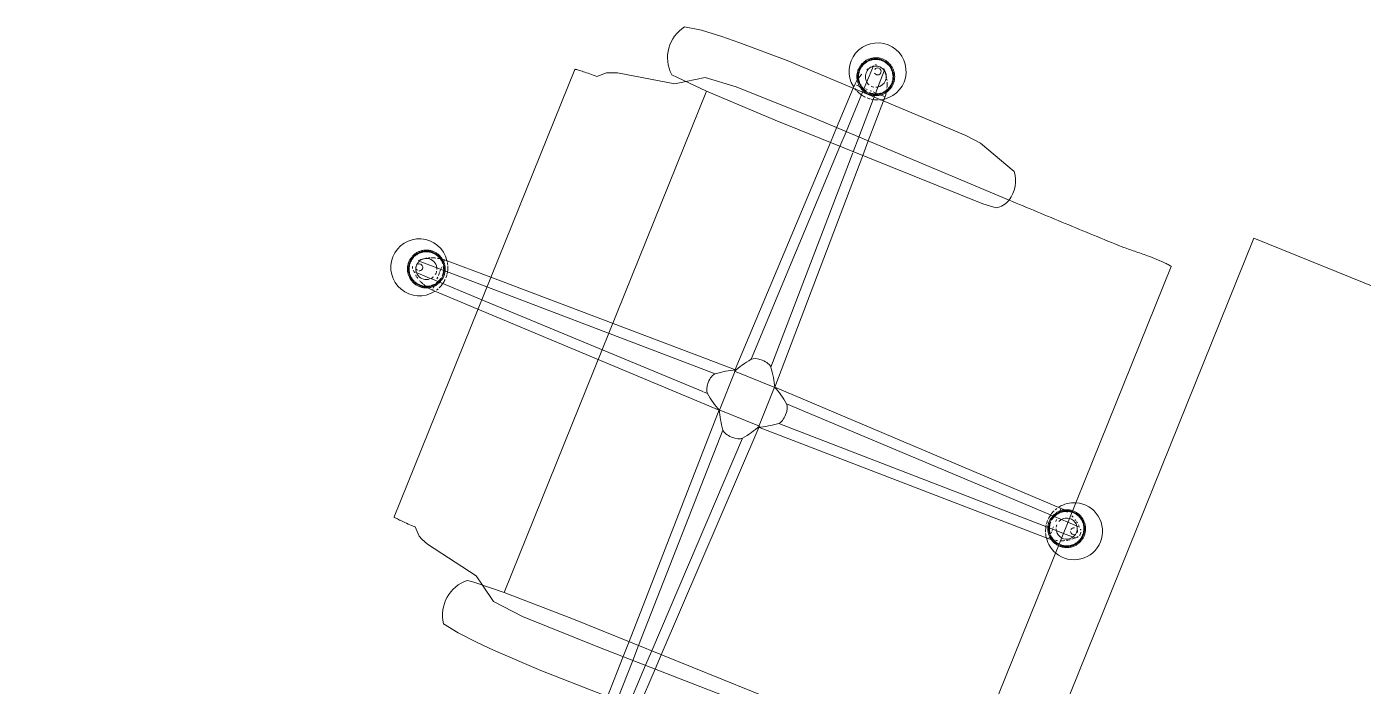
# Model space of a CAD drawing. Header units: inches. Extents: x -13 to 4331, y -638 to 2885.
# Drawn here: x 2822.31 to 2870.57, y 1589.2 to 1613.02 of the extents above; entities that cross this region are included whole.
import ezdxf

# ---------------------------------------------------------------- set-up
doc = ezdxf.new("R2010")
doc.units = ezdxf.units.IN
doc.header["$MEASUREMENT"] = 0
doc.layers.add('I-FURN', color=30, linetype='Continuous', lineweight=9)

# ---------------------------------------------------------------- blocks, each defined once
blk = doc.blocks.new('Furniture 71 - Furniture 50-5502877-FIRST FLOOR POWER _ SIGNAL')
at = {"layer": 'I-FURN'}
for p, q in [((2858.357, 1606.755), (2814.044, 1496.976)), ((2814.044, 1496.976), (2858.357, 1606.755)), ((2897.304, 1591.034), (2858.357, 1606.755)), ((2858.357, 1606.755), (2897.304, 1591.034))]:
    blk.add_line(p, q, dxfattribs=at)
blk = doc.blocks.new('HermanMiller_Collection_Eames_SoftPad_SideChair - Arms Swivel Base-V30-FIRST FLOOR POWER _ SIGNAL')
at = {"layer": 'I-FURN'}
for p, q in [((-0.206, 12.832), (-0.213, 12.188)), ((0.229, 12.147), (0.216, 12.814)), ((-0.213, 12.188), (-0.217, 11.808)), ((0.235, 11.801), (0.229, 12.147)), ((-7.059, 11.592), (-6.45, 11.699)), ((-6.45, 11.699), (-5.68, 11.767)), ((-5.68, 11.767), (-5.034, 11.801)), ((-5.034, 11.801), (-3.174, 11.848)), ((-3.174, 11.848), (3.825, 11.753)), ((-0.605, 10.265), (-0.584, 11.812)), ((-0.584, 11.812), (-0.582, 11.955)), ((-0.582, 11.955), (-0.567, 11.955)), ((-0.519, 11.956), (-0.429, 11.956)), ((-0.326, 11.956), (-0.24, 11.957)), ((-0.217, 11.808), (-0.234, 10.26)), ((-0.168, 11.957), (-0.094, 11.957)), ((-0.043, 11.859), (-0.017, 11.857)), ((0.016, 11.958), (0.068, 11.958)), ((0.112, 11.864), (0.137, 11.868)), ((0.117, 11.828), (0.144, 11.832)), ((0.135, 11.958), (0.203, 11.958)), ((0.264, 10.253), (0.235, 11.801)), ((0.262, 11.959), (0.347, 11.959)), ((0.347, 11.959), (0.413, 11.959)), ((0.445, 11.959), (0.536, 11.96)), ((0.547, 11.96), (0.599, 11.96)), ((0.599, 11.96), (0.602, 11.796)), ((0.602, 11.796), (0.634, 10.248)), ((3.825, 11.753), (4.418, 11.69)), ((4.418, 11.69), (5.925, 11.201)), ((-6.277, 9.773), (-5.685, 10.175)), ((-5.685, 10.175), (-4.516, 10.278)), ((-4.516, 10.278), (-1.516, 10.278)), ((-1.516, 10.278), (6.145, 10.171)), ((-0.612, 9.685), (-0.605, 10.265)), ((-0.234, 10.26), (-0.241, 9.685)), ((0.275, 9.685), (0.264, 10.253)), ((0.634, 10.248), (0.646, 9.685)), ((12.475, 10.136), (12.475, -10.205)), ((-6.614, 9.794), (-6.841, 9.812)), ((-5.45, 9.726), (-6.614, 9.794)), ((-6.614, 9.544), (-6.277, 9.773)), ((-2.766, 9.685), (-5.45, 9.726)), ((-5.45, 9.726), (-5.45, -9.795)), ((5.318, 9.685), (-2.766, 9.685)), ((-0.732, 0.791), (-0.612, 9.685)), ((-0.241, 9.685), (-0.333, 1.355)), ((0.646, 9.685), (0.834, 0.737)), ((5.815, 9.737), (5.318, 9.685)), ((-8.681, 9.143), (-6.614, 9.544)), ((0.43, 1.358), (0.275, 9.644)), ((-9.321, 8.736), (-9.058, 8.991)), ((-9.058, 8.991), (-8.681, 9.143)), ((-10.163, -8.749), (-10.163, 8.68)), ((-11.946, 0.54), (-10.163, 0.58)), ((-11.945, 0.489), (-11.946, 0.54)), ((-10.163, 0.58), (-0.717, 0.787)), ((-0.733, 0.725), (-0.732, 0.778)), ((-0.733, 0.725), (0.834, 0.731)), ((-0.71, -0.78), (-0.717, 0.753)), ((0.824, 0.743), (0.824, -0.815)), ((0.827, 0.743), (12.054, 0.55)), ((12.054, 0.55), (12.054, 0.499)), ((12.054, 0.487), (12.054, 0.397)), ((-12.747, 0.158), (-12.819, 0.157)), ((-12.159, 0.17), (-12.715, 0.159)), ((-10.163, 0.209), (-12.159, 0.17)), ((-11.945, 0.387), (-11.945, 0.478)), ((-11.944, 0.2), (-11.944, 0.259)), ((-11.944, 0.088), (-11.944, 0.174)), ((-11.943, -0.068), (-11.943, 0.046)), ((-1.344, 0.382), (-10.163, 0.209)), ((12.225, 0.181), (1.453, 0.341)), ((11.879, 0.038), (11.875, 0.012)), ((11.919, 0.187), (11.909, 0.163)), ((12.015, 0.408), (11.997, 0.387)), ((12.054, 0.118), (12.054, 0.044)), ((12.475, 0.177), (12.225, 0.181)), ((12.928, 0.17), (12.475, 0.177)), ((-12.817, -0.265), (-12.689, -0.266)), ((-12.668, -0.266), (-12.203, -0.271)), ((-12.147, -0.272), (-10.163, -0.292)), ((-11.942, -0.202), (-11.943, -0.133)), ((-11.941, -0.455), (-11.941, -0.389)), ((-11.798, -0.13), (-11.794, -0.104)), ((-10.163, -0.292), (-1.516, -0.38)), ((-1.486, -0.38), (-1.34, -0.381)), ((1.453, -0.422), (12.258, -0.261)), ((11.838, -0.108), (11.84, -0.135)), ((11.88, -0.156), (11.885, -0.182)), ((12.054, -0.167), (12.054, -0.225)), ((12.054, -0.284), (12.054, -0.336)), ((12.054, -0.38), (12.054, -0.433)), ((12.258, -0.261), (12.475, -0.258)), ((12.475, -0.258), (12.928, -0.251)), ((-11.941, -0.553), (-11.941, -0.487)), ((-11.94, -0.64), (-11.94, -0.589)), ((-10.163, -0.662), (-11.94, -0.64)), ((-0.715, -0.78), (-10.163, -0.662)), ((0.846, -0.776), (-0.721, -0.769)), ((-0.609, -9.753), (-0.721, -0.774)), ((0.845, -0.826), (0.649, -9.753)), ((12.054, -0.631), (0.824, -0.824)), ((12.054, -0.58), (12.054, -0.631)), ((-0.322, -1.399), (-0.237, -9.753)), ((0.277, -9.753), (0.441, -1.403)), ((-9.058, -9.06), (-9.321, -8.804)), ((-8.918, -9.134), (-9.058, -9.06)), ((-8.681, -9.211), (-8.918, -9.134)), ((-6.614, -9.612), (-8.681, -9.211)), ((-6.278, -9.841), (-6.614, -9.612)), ((-6.841, -9.881), (-6.614, -9.862)), ((-6.614, -9.862), (-5.45, -9.795)), ((-5.685, -10.244), (-6.278, -9.841)), ((-5.45, -9.795), (-2.766, -9.753)), ((-2.766, -9.753), (5.318, -9.753)), ((-0.602, -10.333), (-0.609, -9.753)), ((-0.237, -9.753), (-0.231, -10.328)), ((0.266, -10.321), (0.277, -9.753)), ((0.649, -9.753), (0.637, -10.316)), ((-4.516, -10.346), (-5.685, -10.244)), ((-1.516, -10.346), (-4.516, -10.346)), ((6.145, -10.239), (-1.516, -10.346)), ((-0.582, -11.881), (-0.602, -10.333)), ((-0.231, -10.328), (-0.216, -11.876)), ((0.236, -11.87), (0.266, -10.321)), ((0.637, -10.316), (0.603, -11.865)), ((-6.45, -11.768), (-7.059, -11.661)), ((-5.68, -11.835), (-6.45, -11.768)), ((-5.034, -11.869), (-5.68, -11.835)), ((-3.174, -11.916), (-5.034, -11.869)), ((3.825, -11.821), (-3.174, -11.916))]:
    blk.add_line(p, q, dxfattribs=at)
at = {"layer": 'I-FURN', "flags": 128}
for points in [[(0.698, 12.503), (0.698, 12.53), (0.696, 12.557), (0.694, 12.584), (0.69, 12.612), (0.685, 12.638), (0.679, 12.665), (0.672, 12.691), (0.664, 12.718), (0.655, 12.743), (0.645, 12.769), (0.633, 12.794), (0.621, 12.818), (0.608, 12.842), (0.594, 12.865), (0.579, 12.888), (0.563, 12.911), (0.547, 12.932), (0.529, 12.953), (0.511, 12.973), (0.491, 12.993), (0.471, 13.011), (0.451, 13.029), (0.429, 13.046), (0.407, 13.062), (0.385, 13.077), (0.361, 13.092), (0.337, 13.105), (0.313, 13.117), (0.288, 13.129), (0.263, 13.139), (0.237, 13.149), (0.211, 13.157), (0.185, 13.164), (0.158, 13.17), (0.132, 13.176), (0.105, 13.18), (0.078, 13.183), (0.05, 13.185), (0.023, 13.186), (-0.004, 13.185), (-0.032, 13.184), (-0.059, 13.181), (-0.086, 13.178), (-0.113, 13.173), (-0.14, 13.168), (-0.166, 13.161), (-0.192, 13.153), (-0.218, 13.144), (-0.243, 13.134), (-0.269, 13.124), (-0.293, 13.112), (-0.317, 13.099), (-0.341, 13.085), (-0.364, 13.07), (-0.386, 13.055), (-0.408, 13.038), (-0.429, 13.021), (-0.449, 13.003), (-0.469, 12.984), (-0.488, 12.964), (-0.506, 12.943), (-0.523, 12.922), (-0.539, 12.9), (-0.555, 12.878), (-0.569, 12.855), (-0.583, 12.831), (-0.596, 12.807), (-0.607, 12.782), (-0.618, 12.757), (-0.628, 12.731), (-0.636, 12.706), (-0.644, 12.679), (-0.65, 12.653), (-0.656, 12.626), (-0.66, 12.599), (-0.664, 12.572), (-0.666, 12.545), (-0.667, 12.517), (-0.667, 12.503)], [(0.662, 12.503), (0.661, 12.529), (0.66, 12.554), (0.657, 12.58), (0.653, 12.606), (0.649, 12.631), (0.643, 12.656), (0.637, 12.681), (0.629, 12.706), (0.62, 12.73), (0.611, 12.754), (0.6, 12.778), (0.589, 12.801), (0.576, 12.824), (0.563, 12.846), (0.549, 12.868), (0.534, 12.889), (0.518, 12.909), (0.501, 12.929), (0.484, 12.948), (0.466, 12.966), (0.447, 12.984), (0.427, 13.001), (0.407, 13.017), (0.386, 13.032), (0.365, 13.046), (0.343, 13.06), (0.32, 13.073), (0.297, 13.084), (0.274, 13.095), (0.25, 13.105), (0.225, 13.114), (0.201, 13.122), (0.176, 13.129), (0.151, 13.135), (0.125, 13.139), (0.1, 13.143), (0.074, 13.146), (0.048, 13.148), (0.023, 13.149), (-0.003, 13.149), (-0.029, 13.147), (-0.055, 13.145), (-0.08, 13.142), (-0.106, 13.137), (-0.131, 13.132), (-0.156, 13.126), (-0.181, 13.118), (-0.205, 13.11), (-0.23, 13.1), (-0.253, 13.09), (-0.277, 13.079), (-0.299, 13.067), (-0.322, 13.054), (-0.343, 13.04), (-0.365, 13.025), (-0.385, 13.009), (-0.405, 12.993), (-0.424, 12.976), (-0.443, 12.958), (-0.461, 12.939), (-0.478, 12.92), (-0.494, 12.9), (-0.51, 12.879), (-0.524, 12.858), (-0.538, 12.836), (-0.551, 12.813), (-0.563, 12.79), (-0.574, 12.767), (-0.584, 12.743), (-0.593, 12.719), (-0.601, 12.695), (-0.608, 12.67), (-0.615, 12.645), (-0.62, 12.619), (-0.624, 12.594), (-0.627, 12.568), (-0.629, 12.542), (-0.63, 12.517), (-0.63, 12.503)], [(-0.667, 12.503), (-0.667, 12.475), (-0.665, 12.448), (-0.662, 12.421), (-0.658, 12.394), (-0.654, 12.367), (-0.648, 12.34), (-0.641, 12.314), (-0.633, 12.288), (-0.623, 12.262), (-0.613, 12.237), (-0.602, 12.212), (-0.59, 12.187), (-0.577, 12.163), (-0.563, 12.14), (-0.548, 12.117), (-0.532, 12.095)], [(-0.63, 12.503), (-0.63, 12.477), (-0.628, 12.451), (-0.626, 12.425), (-0.622, 12.4), (-0.618, 12.374), (-0.612, 12.349), (-0.605, 12.324), (-0.598, 12.299), (-0.589, 12.275), (-0.579, 12.251), (-0.569, 12.228), (-0.557, 12.204), (-0.545, 12.182), (-0.532, 12.16), (-0.518, 12.138), (-0.503, 12.117), (-0.487, 12.096), (-0.47, 12.077), (-0.453, 12.058), (-0.435, 12.039), (-0.416, 12.022), (-0.396, 12.005)], [(-0.532, 12.095), (-0.515, 12.073), (-0.498, 12.052), (-0.479, 12.032), (-0.46, 12.013), (-0.44, 11.994), (-0.419, 11.976), (-0.398, 11.959), (-0.376, 11.943), (-0.353, 11.928), (-0.33, 11.914), (-0.306, 11.901), (-0.282, 11.888), (-0.257, 11.877), (-0.232, 11.866), (-0.206, 11.857), (-0.18, 11.849), (-0.154, 11.841), (-0.127, 11.835), (-0.1, 11.83), (-0.073, 11.826), (-0.046, 11.823), (-0.019, 11.821), (0.008, 11.82), (0.036, 11.82), (0.063, 11.822), (0.09, 11.824), (0.117, 11.828)], [(0.416, 11.996), (0.436, 12.012), (0.456, 12.03), (0.474, 12.048), (0.492, 12.066), (0.509, 12.086), (0.525, 12.106), (0.541, 12.126), (0.555, 12.148), (0.569, 12.17), (0.582, 12.192), (0.594, 12.215), (0.605, 12.238), (0.615, 12.262), (0.624, 12.286), (0.633, 12.311), (0.64, 12.336), (0.646, 12.361), (0.651, 12.386), (0.655, 12.412), (0.658, 12.437), (0.66, 12.463), (0.662, 12.489), (0.662, 12.503)], [(0.537, 12.062), (0.554, 12.083), (0.571, 12.105), (0.586, 12.128), (0.601, 12.151), (0.614, 12.174), (0.627, 12.199), (0.639, 12.223), (0.649, 12.248), (0.659, 12.274), (0.668, 12.3), (0.675, 12.326), (0.682, 12.353), (0.687, 12.379), (0.692, 12.406), (0.695, 12.433), (0.697, 12.461), (0.698, 12.488), (0.698, 12.503)], [(-0.396, 12.005), (-0.376, 11.989), (-0.355, 11.973), (-0.333, 11.959), (-0.311, 11.946), (-0.289, 11.933), (-0.266, 11.921), (-0.242, 11.91), (-0.218, 11.901), (-0.194, 11.892), (-0.17, 11.884), (-0.145, 11.877), (-0.12, 11.871), (-0.094, 11.866), (-0.069, 11.862), (-0.043, 11.859)], [(-0.017, 11.857), (0.009, 11.857), (0.034, 11.857), (0.06, 11.858), (0.086, 11.86), (0.112, 11.864)], [(0.137, 11.868), (0.162, 11.874), (0.187, 11.88), (0.212, 11.887), (0.237, 11.896), (0.261, 11.905), (0.284, 11.915), (0.308, 11.926), (0.331, 11.939), (0.353, 11.952), (0.375, 11.966), (0.396, 11.98), (0.416, 11.996)], [(0.144, 11.832), (0.171, 11.838), (0.197, 11.845), (0.223, 11.852), (0.249, 11.861), (0.275, 11.871), (0.3, 11.882), (0.324, 11.894), (0.348, 11.907), (0.372, 11.92), (0.395, 11.935), (0.417, 11.951), (0.439, 11.967), (0.46, 11.985), (0.481, 12.003), (0.5, 12.022), (0.519, 12.042), (0.537, 12.062)], [(-11.978, 0.496), (-11.999, 0.513), (-12.02, 0.53), (-12.042, 0.546), (-12.065, 0.562), (-12.088, 0.576), (-12.112, 0.589), (-12.136, 0.602), (-12.161, 0.613), (-12.186, 0.624), (-12.212, 0.633), (-12.238, 0.641), (-12.264, 0.649), (-12.291, 0.655), (-12.318, 0.66), (-12.345, 0.664), (-12.372, 0.667), (-12.399, 0.669), (-12.426, 0.67), (-12.454, 0.67), (-12.481, 0.668), (-12.508, 0.666), (-12.535, 0.662), (-12.562, 0.658), (-12.589, 0.652), (-12.615, 0.645), (-12.642, 0.638), (-12.667, 0.629), (-12.693, 0.619), (-12.718, 0.608), (-12.743, 0.596), (-12.767, 0.583), (-12.79, 0.57), (-12.813, 0.555), (-12.836, 0.539), (-12.857, 0.523), (-12.878, 0.505), (-12.899, 0.487), (-12.918, 0.468), (-12.937, 0.448), (-12.955, 0.428), (-12.973, 0.407), (-12.989, 0.385), (-13.004, 0.362), (-13.019, 0.339), (-13.033, 0.315), (-13.045, 0.291), (-13.057, 0.267), (-13.068, 0.241), (-13.077, 0.216), (-13.086, 0.19), (-13.093, 0.164), (-13.1, 0.137), (-13.105, 0.11), (-13.11, 0.083), (-13.113, 0.056), (-13.115, 0.029), (-13.116, 0.002), (-13.117, -0.013)], [(-11.916, 0.373), (-11.931, 0.393), (-11.948, 0.413), (-11.966, 0.432), (-11.984, 0.451), (-12.003, 0.468), (-12.022, 0.485), (-12.042, 0.501), (-12.063, 0.516), (-12.085, 0.531), (-12.107, 0.544), (-12.129, 0.557), (-12.152, 0.569), (-12.176, 0.579), (-12.2, 0.589), (-12.224, 0.598), (-12.249, 0.606), (-12.273, 0.613), (-12.299, 0.619), (-12.324, 0.624), (-12.35, 0.628), (-12.375, 0.631), (-12.401, 0.632), (-12.427, 0.633), (-12.453, 0.633), (-12.478, 0.632), (-12.504, 0.629), (-12.53, 0.626), (-12.555, 0.622), (-12.581, 0.616), (-12.606, 0.61), (-12.63, 0.603), (-12.655, 0.594), (-12.679, 0.585), (-12.703, 0.575), (-12.726, 0.563), (-12.749, 0.551), (-12.771, 0.538), (-12.793, 0.524), (-12.814, 0.509), (-12.835, 0.494), (-12.855, 0.477), (-12.874, 0.46), (-12.892, 0.442), (-12.91, 0.424), (-12.927, 0.404), (-12.944, 0.384), (-12.959, 0.363), (-12.974, 0.342), (-12.987, 0.32), (-13, 0.298), (-13.012, 0.275), (-13.023, 0.251), (-13.033, 0.228), (-13.043, 0.204), (-13.051, 0.179), (-13.058, 0.154), (-13.064, 0.129), (-13.069, 0.104), (-13.073, 0.078), (-13.077, 0.053), (-13.079, 0.027), (-13.08, 0.001), (-13.08, -0.013)], [(-11.751, -0.013), (-11.752, 0.014), (-11.753, 0.042), (-11.756, 0.069), (-11.76, 0.096), (-11.765, 0.123), (-11.771, 0.149), (-11.778, 0.176), (-11.786, 0.202), (-11.795, 0.228), (-11.805, 0.253), (-11.816, 0.278), (-11.828, 0.302), (-11.841, 0.326), (-11.855, 0.35), (-11.87, 0.373), (-11.886, 0.395), (-11.903, 0.416), (-11.92, 0.437), (-11.939, 0.458), (-11.958, 0.477), (-11.978, 0.496)], [(12.116, 0.499), (12.095, 0.482), (12.074, 0.465), (12.053, 0.447), (12.034, 0.428), (12.015, 0.408)], [(12.474, 0.591), (12.448, 0.589), (12.422, 0.585), (12.397, 0.581), (12.371, 0.576), (12.346, 0.569), (12.322, 0.562), (12.297, 0.554), (12.273, 0.544), (12.249, 0.534), (12.226, 0.523), (12.203, 0.511), (12.181, 0.498), (12.159, 0.484), (12.138, 0.469), (12.117, 0.453), (12.097, 0.437), (12.078, 0.42), (12.06, 0.402), (12.042, 0.383), (12.025, 0.364)], [(12.471, 0.628), (12.444, 0.625), (12.417, 0.622), (12.39, 0.617), (12.363, 0.611), (12.337, 0.605), (12.31, 0.597), (12.285, 0.588), (12.259, 0.578), (12.234, 0.567), (12.209, 0.556), (12.185, 0.543), (12.162, 0.529), (12.139, 0.514), (12.116, 0.499)], [(13.201, -0.053), (13.2, -0.026), (13.199, 0.001), (13.196, 0.028), (13.192, 0.055), (13.187, 0.082), (13.181, 0.109), (13.174, 0.135), (13.166, 0.161), (13.157, 0.187), (13.147, 0.212), (13.136, 0.237), (13.124, 0.262), (13.111, 0.286), (13.097, 0.309), (13.082, 0.332), (13.066, 0.354), (13.049, 0.376), (13.032, 0.397), (13.013, 0.417), (12.994, 0.436), (12.974, 0.455), (12.953, 0.473), (12.932, 0.49), (12.91, 0.506), (12.887, 0.521), (12.864, 0.535), (12.84, 0.549), (12.816, 0.561), (12.791, 0.573), (12.766, 0.583), (12.74, 0.592), (12.714, 0.601), (12.688, 0.608), (12.661, 0.614), (12.634, 0.619), (12.607, 0.624), (12.58, 0.627), (12.553, 0.628), (12.526, 0.629), (12.498, 0.629), (12.471, 0.628)], [(13.164, -0.053), (13.164, -0.028), (13.162, -0.002), (13.16, 0.024), (13.156, 0.049), (13.151, 0.075), (13.146, 0.1), (13.139, 0.125), (13.132, 0.15), (13.123, 0.174), (13.113, 0.198), (13.103, 0.222), (13.091, 0.245), (13.079, 0.268), (13.066, 0.29), (13.051, 0.311), (13.036, 0.332), (13.021, 0.353), (13.004, 0.373), (12.987, 0.392), (12.968, 0.41), (12.949, 0.428), (12.93, 0.445), (12.91, 0.461), (12.889, 0.476), (12.867, 0.49), (12.845, 0.504), (12.823, 0.516), (12.8, 0.528), (12.776, 0.539), (12.752, 0.549), (12.728, 0.558), (12.703, 0.565), (12.679, 0.572), (12.653, 0.578), (12.628, 0.583), (12.602, 0.587), (12.577, 0.59), (12.551, 0.592), (12.525, 0.593), (12.499, 0.592), (12.474, 0.591)], [(-11.796, 0.09), (-11.801, 0.115), (-11.806, 0.141), (-11.813, 0.166), (-11.821, 0.19), (-11.829, 0.215), (-11.839, 0.239), (-11.849, 0.262), (-11.861, 0.285), (-11.873, 0.308), (-11.886, 0.33), (-11.901, 0.352), (-11.916, 0.373)], [(-11.79, 0.039), (-11.792, 0.064), (-11.796, 0.09)], [(-11.788, -0.013), (-11.788, 0.013), (-11.79, 0.039)], [(11.963, 0.344), (11.948, 0.322), (11.933, 0.299), (11.92, 0.275), (11.907, 0.251), (11.895, 0.226), (11.885, 0.201), (11.875, 0.175), (11.866, 0.149), (11.859, 0.123), (11.852, 0.097), (11.847, 0.07), (11.842, 0.043), (11.839, 0.016), (11.837, -0.011), (11.836, -0.039), (11.835, -0.053)], [(11.875, 0.012), (11.873, -0.014), (11.872, -0.04), (11.872, -0.053)], [(11.909, 0.163), (11.901, 0.138), (11.894, 0.114), (11.888, 0.089), (11.883, 0.063), (11.879, 0.038)], [(11.965, 0.28), (11.952, 0.257), (11.94, 0.234), (11.929, 0.211), (11.919, 0.187)], [(11.997, 0.387), (11.979, 0.366), (11.963, 0.344)], [(12.025, 0.364), (12.008, 0.343), (11.993, 0.323), (11.978, 0.301), (11.965, 0.28)], [(-13.117, -0.013), (-13.116, -0.04), (-13.114, -0.067), (-13.112, -0.095), (-13.108, -0.122), (-13.103, -0.149), (-13.097, -0.175), (-13.09, -0.202), (-13.082, -0.228), (-13.073, -0.253), (-13.063, -0.279), (-13.052, -0.304), (-13.039, -0.328), (-13.026, -0.352), (-13.012, -0.376), (-12.997, -0.398), (-12.982, -0.421), (-12.965, -0.442), (-12.947, -0.463), (-12.929, -0.483), (-12.91, -0.503), (-12.89, -0.521), (-12.869, -0.539), (-12.847, -0.556), (-12.825, -0.572), (-12.803, -0.587), (-12.779, -0.602), (-12.756, -0.615), (-12.731, -0.627), (-12.706, -0.639), (-12.681, -0.649), (-12.656, -0.659), (-12.63, -0.667), (-12.603, -0.674), (-12.577, -0.681), (-12.55, -0.686), (-12.523, -0.69), (-12.496, -0.693), (-12.468, -0.695), (-12.441, -0.696), (-12.414, -0.695), (-12.387, -0.694), (-12.359, -0.692), (-12.332, -0.688), (-12.305, -0.684), (-12.279, -0.678), (-12.252, -0.671), (-12.226, -0.663), (-12.2, -0.654), (-12.175, -0.645), (-12.15, -0.634), (-12.125, -0.622), (-12.101, -0.609), (-12.077, -0.595), (-12.054, -0.581)], [(-13.08, -0.013), (-13.079, -0.039), (-13.078, -0.065), (-13.075, -0.09), (-13.072, -0.116), (-13.067, -0.141), (-13.061, -0.166), (-13.055, -0.191), (-13.047, -0.216), (-13.038, -0.24), (-13.029, -0.264), (-13.018, -0.288), (-13.007, -0.311), (-12.995, -0.334), (-12.981, -0.356), (-12.967, -0.378), (-12.952, -0.399), (-12.936, -0.419), (-12.92, -0.439), (-12.902, -0.458), (-12.884, -0.476), (-12.865, -0.494), (-12.845, -0.511), (-12.825, -0.527), (-12.804, -0.542), (-12.783, -0.557), (-12.761, -0.57), (-12.738, -0.583), (-12.715, -0.594), (-12.692, -0.605), (-12.668, -0.615), (-12.644, -0.624), (-12.619, -0.632), (-12.594, -0.639), (-12.569, -0.645), (-12.544, -0.65), (-12.518, -0.653), (-12.492, -0.656), (-12.467, -0.658), (-12.441, -0.659), (-12.415, -0.659), (-12.389, -0.657), (-12.363, -0.655), (-12.338, -0.652), (-12.312, -0.647), (-12.287, -0.642), (-12.262, -0.636), (-12.237, -0.628), (-12.213, -0.62), (-12.189, -0.611), (-12.165, -0.6), (-12.142, -0.589), (-12.119, -0.577), (-12.097, -0.564), (-12.075, -0.55), (-12.054, -0.535), (-12.033, -0.52), (-12.013, -0.503), (-11.994, -0.486), (-11.975, -0.468), (-11.957, -0.449)], [(-12.054, -0.581), (-12.032, -0.565), (-12.01, -0.548), (-11.989, -0.531), (-11.969, -0.513), (-11.949, -0.494), (-11.93, -0.474), (-11.912, -0.454), (-11.895, -0.432), (-11.879, -0.411), (-11.863, -0.388), (-11.849, -0.365), (-11.835, -0.341), (-11.822, -0.317), (-11.811, -0.292), (-11.8, -0.267), (-11.79, -0.242), (-11.782, -0.216), (-11.774, -0.189), (-11.768, -0.163), (-11.762, -0.136), (-11.758, -0.109), (-11.755, -0.082), (-11.752, -0.055), (-11.751, -0.028), (-11.751, -0.013)], [(-11.957, -0.449), (-11.94, -0.43), (-11.924, -0.41), (-11.909, -0.389), (-11.894, -0.368), (-11.88, -0.346), (-11.867, -0.324), (-11.855, -0.301), (-11.844, -0.277), (-11.834, -0.253), (-11.825, -0.229), (-11.817, -0.205), (-11.81, -0.18), (-11.804, -0.155), (-11.798, -0.13)], [(-11.794, -0.104), (-11.791, -0.078), (-11.789, -0.053), (-11.788, -0.027), (-11.788, -0.013)], [(11.835, -0.053), (11.836, -0.081), (11.838, -0.108)], [(11.84, -0.135), (11.844, -0.162), (11.849, -0.189), (11.855, -0.216), (11.862, -0.242), (11.87, -0.268), (11.879, -0.294), (11.889, -0.319), (11.9, -0.344), (11.913, -0.369), (11.926, -0.393), (11.94, -0.416), (11.955, -0.439), (11.971, -0.461), (11.987, -0.483), (12.005, -0.504), (12.023, -0.524), (12.043, -0.543), (12.062, -0.562), (12.083, -0.58)], [(11.872, -0.053), (11.873, -0.079), (11.874, -0.105), (11.877, -0.131), (11.88, -0.156)], [(11.885, -0.182), (11.891, -0.207), (11.897, -0.232), (11.905, -0.257), (11.914, -0.281), (11.923, -0.305), (11.934, -0.329), (11.945, -0.352)], [(11.945, -0.352), (11.958, -0.374), (11.971, -0.397), (11.985, -0.418), (12, -0.439), (12.016, -0.46)], [(12.016, -0.46), (12.032, -0.479), (12.05, -0.499), (12.068, -0.517), (12.087, -0.535), (12.107, -0.551), (12.127, -0.567), (12.148, -0.583), (12.169, -0.597), (12.191, -0.611), (12.214, -0.623), (12.237, -0.635), (12.26, -0.646), (12.284, -0.656), (12.308, -0.665), (12.333, -0.672), (12.358, -0.679), (12.383, -0.685), (12.408, -0.69), (12.434, -0.694), (12.46, -0.697), (12.485, -0.699)], [(12.484, -0.735), (12.511, -0.736), (12.538, -0.736), (12.565, -0.735), (12.593, -0.732), (12.62, -0.729), (12.647, -0.724), (12.673, -0.718), (12.7, -0.712), (12.726, -0.704), (12.752, -0.695), (12.777, -0.685), (12.802, -0.674), (12.827, -0.662), (12.851, -0.65), (12.875, -0.636), (12.898, -0.621), (12.92, -0.606), (12.942, -0.589), (12.963, -0.572), (12.983, -0.553), (13.003, -0.534), (13.022, -0.515), (13.04, -0.494), (13.057, -0.473), (13.073, -0.451), (13.089, -0.429), (13.103, -0.405), (13.117, -0.382), (13.13, -0.358), (13.141, -0.333), (13.152, -0.308), (13.162, -0.282), (13.17, -0.256), (13.178, -0.23), (13.184, -0.204), (13.19, -0.177), (13.194, -0.15), (13.198, -0.123), (13.2, -0.095), (13.201, -0.068), (13.201, -0.053)], [(12.485, -0.699), (12.511, -0.699), (12.537, -0.699), (12.563, -0.698), (12.589, -0.696), (12.614, -0.692), (12.64, -0.688), (12.665, -0.683), (12.69, -0.676), (12.715, -0.669), (12.739, -0.661), (12.763, -0.651), (12.787, -0.641), (12.81, -0.63), (12.833, -0.618), (12.855, -0.605), (12.877, -0.591), (12.898, -0.576), (12.919, -0.56), (12.939, -0.544), (12.958, -0.527), (12.977, -0.509), (12.995, -0.49), (13.012, -0.47), (13.028, -0.45), (13.043, -0.43), (13.058, -0.408), (13.072, -0.387), (13.085, -0.364), (13.097, -0.341), (13.108, -0.318), (13.118, -0.294), (13.127, -0.27), (13.135, -0.245), (13.142, -0.221), (13.149, -0.195), (13.154, -0.17), (13.158, -0.145), (13.161, -0.119), (13.163, -0.093), (13.164, -0.067), (13.164, -0.053)], [(12.083, -0.58), (12.105, -0.597), (12.127, -0.613), (12.149, -0.628), (12.173, -0.642), (12.196, -0.656), (12.221, -0.668), (12.246, -0.679), (12.271, -0.69), (12.296, -0.699), (12.322, -0.708), (12.349, -0.715), (12.375, -0.721), (12.402, -0.726), (12.429, -0.73), (12.456, -0.733), (12.484, -0.735)]]:
    blk.add_lwpolyline(points, dxfattribs=at)
at = {"layer": 'I-FURN'}
for centre, radius, start, end in [((0.005, 12.704), 1.03, 90.2164, 234.2164), ((0.005, 12.704), 1.03, 306.2164, 90.2164), ((0.016, 12.503), 0.637, 0, 180), ((0.016, 12.503), 0.622, 112.8129, 123.5707), ((0.016, 12.503), 0.622, 101.424, 112.2945), ((0.016, 12.503), 0.622, 79.0457, 100.9543), ((0.016, 12.503), 0.622, 67.7055, 78.576), ((0.016, 12.503), 0.622, 56.4293, 67.1871), ((0.016, 12.503), 0.622, 169.159, 180), ((0.016, 12.503), 0.622, 157.7739, 168.6489), ((0.016, 12.503), 0.622, 146.3754, 157.2812), ((0.016, 12.503), 0.622, 135, 145.8992), ((0.016, 12.503), 0.622, 124.0419, 134.9647), ((0.016, 12.503), 0.38, 0, 180), ((0.005, 12.704), 0.127, 91.7715, 167.9906), ((0.005, 12.704), 0.127, 91.7715, 167.9906), ((0.005, 12.704), 0.127, 230.0889, 265.4597), ((0.005, 12.704), 0.127, 230.0889, 265.4597), ((0.005, 12.704), 0.127, 270.2164, 355.7156), ((0.005, 12.704), 0.127, 270.2164, 355.7156), ((0.005, 12.704), 0.127, 4.6689, 80.0262), ((0.005, 12.704), 0.127, 4.6689, 80.0262), ((0.016, 12.503), 0.622, 45.0353, 55.9581), ((0.016, 12.503), 0.622, 34.1008, 45), ((0.016, 12.503), 0.622, 22.7188, 33.6246), ((0.016, 12.503), 0.622, 11.3511, 22.2261), ((0.016, 12.503), 0.622, 0, 10.841), ((0.016, 12.503), 0.637, 180, 225), ((0.016, 12.503), 0.622, 180, 190.841), ((0.016, 12.503), 0.622, 191.3511, 201.5836), ((0.016, 12.503), 0.622, 202.7188, 213.6246), ((0.016, 12.503), 0.622, 214.1008, 224.8865), ((0.016, 12.503), 0.38, 180, 240), ((0.016, 12.503), 0.38, 240, 252.338), ((0.016, 12.503), 0.38, 266.4604, 281.7683), ((0.016, 12.503), 0.38, 291.9474, 300), ((0.016, 12.503), 0.38, 300, 0), ((0.016, 12.503), 0.622, 315, 325.8992), ((0.016, 12.503), 0.637, 315, 0), ((0.016, 12.503), 0.622, 326.3754, 336.1495), ((0.016, 12.503), 0.622, 338.3134, 348.6489), ((0.016, 12.503), 0.622, 349.159, 0), ((-5.994, 10.82), 1.316, 144.065, 229.935), ((0.005, 12.704), 1.03, 239.002, 243.9031), ((0.005, 12.704), 1.03, 246.2408, 256.7201), ((0.016, 12.503), 0.637, 228.7025, 246.9176), ((0.016, 12.503), 0.622, 227.6633, 233.6689), ((0.016, 12.503), 0.622, 236.4293, 246.3674), ((0.005, 12.704), 1.03, 257.249, 266.7926), ((0.016, 12.503), 0.622, 247.8809, 258.576), ((0.016, 12.503), 0.637, 248.3556, 261.5437), ((0.005, 12.704), 1.03, 270.2164, 277.1842), ((0.016, 12.503), 0.622, 270, 280.4455), ((0.016, 12.503), 0.637, 270, 280.3553), ((0.016, 12.503), 0.637, 281.4785, 309.7663), ((0.016, 12.503), 0.622, 281.9115, 292.1332), ((0.005, 12.704), 1.03, 279.1515, 292.8911), ((0.016, 12.503), 0.622, 292.8129, 303.5707), ((0.016, 12.503), 0.622, 304.6667, 310.756), ((0.005, 12.704), 1.03, 296.5297, 301.4308), ((0.005, 12.704), 1.03, 302.3779, 305.301), ((5.073, 10.48), 1.116, 343.9109, 40.257), ((5.398, 10.397), 0.781, 302.3218, 343.1534), ((-12.689, -0.053), 1.03, 36.271, 180.271), ((12.8, -0.04), 1.03, 0, 108), ((-12.434, -0.013), 0.637, 39.8736, 180), ((-12.434, -0.013), 0.622, 124.0419, 134.9647), ((-12.434, -0.013), 0.622, 112.8129, 123.5707), ((-12.434, -0.013), 0.622, 101.424, 112.2945), ((-12.434, -0.013), 0.622, 79.0457, 100.9543), ((-12.434, -0.013), 0.622, 67.7055, 78.576), ((-12.434, -0.013), 0.622, 59.4622, 67.1871), ((-12.434, -0.013), 0.622, 45.0353, 55.9581), ((-12.689, -0.053), 1.03, 32.4325, 35.3555), ((-12.689, -0.053), 1.03, 26.5842, 31.4854), ((12.8, -0.04), 1.03, 148.7856, 153.6867), ((12.8, -0.04), 1.03, 108.4953, 144), ((12.518, -0.053), 0.637, 94.3578, 135), ((12.518, -0.053), 0.622, 112.8129, 123.5707), ((12.518, -0.053), 0.622, 101.424, 105.8414), ((12.518, -0.053), 0.622, 94.465, 100.9543), ((12.518, -0.053), 0.637, 0, 94.3578), ((12.518, -0.053), 0.622, 79.0457, 94.465), ((12.518, -0.053), 0.622, 67.7055, 78.576), ((12.518, -0.053), 0.622, 56.4293, 67.1871), ((-12.434, -0.013), 0.622, 169.159, 180), ((-12.434, -0.013), 0.622, 157.7739, 168.6489), ((-12.434, -0.013), 0.622, 146.3754, 157.2812), ((-12.434, -0.013), 0.622, 135, 145.8992), ((-12.434, -0.013), 0.38, 29.2593, 180), ((-12.689, -0.053), 0.127, 94.7235, 128.8017), ((-12.689, -0.053), 0.127, 94.7235, 128.8017), ((-12.689, -0.053), 0.127, 28.5028, 85.7702), ((-12.689, -0.053), 0.127, 28.5028, 85.7702), ((-12.689, -0.053), 0.127, 0.271, 25.7668), ((-12.689, -0.053), 0.127, 0.271, 25.7668), ((-12.434, -0.013), 0.38, 19.1802, 29.2593), ((-12.434, -0.013), 0.38, 0, 9.678), ((-12.434, -0.013), 0.622, 40.7845, 45), ((-12.434, -0.013), 0.637, 8.2551, 36.7659), ((-12.434, -0.013), 0.622, 22.7188, 30.8217), ((-12.434, -0.013), 0.622, 11.3511, 19.2437), ((-12.434, -0.013), 0.622, 0, 8.1498), ((-12.434, -0.013), 0.637, 0, 7.6235), ((-12.689, -0.053), 1.03, 9.206, 24.2466), ((-12.689, -0.053), 1.03, 0.271, 7.2387), ((12.8, -0.04), 1.03, 167.0326, 176.5762), ((12.8, -0.04), 1.03, 156.0244, 166.5038), ((12.518, -0.053), 0.637, 157.4592, 171.726), ((12.518, -0.053), 0.622, 157.7739, 168.6489), ((12.518, -0.053), 0.637, 138.2466, 156.2248), ((12.518, -0.053), 0.622, 146.3754, 155.6635), ((12.518, -0.053), 0.622, 137.2021, 144.1202), ((12.518, -0.053), 0.622, 124.0419, 132.9286), ((12.518, -0.053), 0.38, 141.6756, 159.8914), ((12.518, -0.053), 0.38, 96.8866, 141.6756), ((12.518, -0.053), 0.38, 0, 96.8866), ((12.8, -0.04), 0.127, 103.8204, 175.2433), ((12.8, -0.04), 0.127, 103.8204, 175.2433), ((12.518, -0.053), 0.622, 45.0353, 55.9581), ((12.8, -0.04), 0.127, 1.5551, 42.3354), ((12.8, -0.04), 0.127, 1.5551, 42.3354), ((12.518, -0.053), 0.622, 34.1008, 45), ((12.518, -0.053), 0.622, 22.7188, 33.6246), ((12.518, -0.053), 0.622, 11.3511, 22.2261), ((12.518, -0.053), 0.622, 0, 10.841), ((-12.689, -0.053), 1.03, 180.271, 324.271), ((-12.434, -0.013), 0.637, 180, 308.9759), ((-12.434, -0.013), 0.622, 180, 190.841), ((-12.434, -0.013), 0.622, 191.3511, 202.2261), ((-12.434, -0.013), 0.622, 202.7188, 213.6246), ((-12.434, -0.013), 0.622, 214.1008, 225), ((-12.434, -0.013), 0.622, 225.0353, 235.9581), ((-12.689, -0.053), 0.127, 181.826, 210.2436), ((-12.689, -0.053), 0.127, 181.826, 210.2436), ((-12.434, -0.013), 0.38, 180, 319.2979), ((-12.689, -0.053), 0.127, 223.6482, 258.0452), ((-12.689, -0.053), 0.127, 223.6482, 258.0452), ((-12.689, -0.053), 0.127, 284.0913, 355.5142), ((-12.689, -0.053), 0.127, 284.0913, 355.5142), ((-12.434, -0.013), 0.38, 319.2979, 334.6424), ((-12.434, -0.013), 0.38, 350.3091, 0), ((-12.434, -0.013), 0.622, 307.7117, 314.2574), ((-12.434, -0.013), 0.637, 310.2008, 315), ((-12.434, -0.013), 0.622, 315, 321.1961), ((-12.434, -0.013), 0.637, 315.8142, 333.9265), ((-12.434, -0.013), 0.622, 326.3754, 333.3013), ((-12.434, -0.013), 0.622, 337.7739, 348.6074), ((-12.434, -0.013), 0.637, 335.2578, 349.0413), ((-12.689, -0.053), 1.03, 336.2953, 346.7747), ((-12.689, -0.053), 1.03, 347.3035, 356.8472), ((12.8, -0.04), 1.03, 180, 186.9678), ((12.8, -0.04), 1.03, 188.9351, 203.9756), ((12.518, -0.053), 0.637, 180, 189.3611), ((12.518, -0.053), 0.637, 190.944, 219.1226), ((12.518, -0.053), 0.622, 180, 190.1553), ((12.518, -0.053), 0.622, 191.3511, 201.6702), ((12.518, -0.053), 0.622, 202.7188, 213.0582), ((12.518, -0.053), 0.622, 214.1008, 220.1024), ((12.518, -0.053), 0.38, 180, 194.339), ((12.518, -0.053), 0.38, 203.4421, 214.3335), ((12.518, -0.053), 0.38, 214.3335, 263.1134), ((12.518, -0.053), 0.38, 263.1134, 0), ((12.8, -0.04), 1.03, 252, 0), ((12.518, -0.053), 0.637, 270, 0), ((12.8, -0.04), 0.127, 205.4958, 265.4992), ((12.8, -0.04), 0.127, 205.4958, 265.4992), ((12.8, -0.04), 0.127, 274.4525, 308.5308), ((12.8, -0.04), 0.127, 274.4525, 308.5308), ((12.518, -0.053), 0.622, 315, 325.8992), ((12.518, -0.053), 0.622, 326.3754, 337.2812), ((12.518, -0.053), 0.622, 337.7739, 348.6489), ((12.518, -0.053), 0.622, 349.159, 0), ((-12.434, -0.013), 0.622, 236.4293, 247.1871), ((-12.434, -0.013), 0.622, 247.7055, 258.576), ((-12.434, -0.013), 0.622, 259.0457, 280.9543), ((-12.434, -0.013), 0.622, 285.1349, 292.2945), ((-12.434, -0.013), 0.622, 292.8129, 303.5707), ((-12.689, -0.053), 1.03, 329.0566, 333.5923), ((12.8, -0.04), 1.03, 206.3133, 211.2144), ((12.8, -0.04), 1.03, 212.1616, 215.0846), ((12.8, -0.04), 1.03, 216, 251.5047), ((12.518, -0.053), 0.637, 225, 265.6422), ((12.518, -0.053), 0.622, 225.0353, 235.9581), ((12.518, -0.053), 0.622, 236.4293, 244.5184), ((12.518, -0.053), 0.622, 248.8656, 258.576), ((12.518, -0.053), 0.622, 259.0457, 265.535), ((12.518, -0.053), 0.622, 270, 280.9543), ((12.518, -0.053), 0.622, 281.424, 292.2945), ((12.518, -0.053), 0.622, 292.8129, 303.5707), ((12.518, -0.053), 0.622, 304.0419, 314.9647), ((-5.994, -10.888), 1.316, 130.065, 215.935)]:
    blk.add_arc(centre, radius, start, end, dxfattribs=at)
for centre, major_axis, start_param, end_param in [((0.049, 1.3), (0.404, 0.002), 0.330596, 2.810997), ((11.113, -0.288), (12.095, 0.046), 2.810997, 2.936556), ((-11.004, -0.371), (12.095, 0.046), 0.205037, 0.330596), ((0.396, -11.05), (-0.057, 12.095), 0.205037, 0.330596), ((-0.234, -11.099), (0, 12.095), 5.952589, 6.078148), ((-1.286, 0.001), (-0.002, 0.404), 0.330596, 2.810997), ((1.396, -0.04), (0, 0.404), 3.472189, 5.952589), ((0.292, 11.067), (-0.057, 12.095), 2.810997, 2.936556), ((-0.234, 11.018), (0, 12.095), 3.34663, 3.472189), ((11.126, 0.233), (-12.095, 0.057), 0.205037, 0.330596), ((-10.991, 0.337), (-12.095, 0.057), 2.810997, 2.936556), ((0.06, -1.345), (-0.404, 0.002), 0.330596, 2.810997)]:
    blk.add_ellipse(centre, major_axis=major_axis, ratio=0.429494, start_param=start_param, end_param=end_param, dxfattribs=at)
for points, knots in [([(-0.332, 12.684), (-0.343, 12.67), (-0.357, 12.649), (-0.371, 12.629), (-0.375, 12.623)], [-0.80567493, -0.80567493, -0.80567493, -0.80567493, -0.75, -0.72905144, -0.72905144, -0.72905144, -0.72905144]), ([(-0.267, 12.766), (-0.284, 12.747), (-0.301, 12.726), (-0.317, 12.704), (-0.318, 12.704)], [-0.9116631, -0.9116631, -0.9116631, -0.9116631, -0.83333333, -0.82996581, -0.82996581, -0.82996581, -0.82996581]), ([(-0.127, 12.911), (-0.133, 12.907), (-0.147, 12.897), (-0.16, 12.886), (-0.167, 12.879)], [-0.2264093, -0.2264093, -0.2264093, -0.2264093, -0.1875, -0.125, -0.125, -0.125, -0.125]), ([(0.338, 12.694), (0.334, 12.699), (0.317, 12.722), (0.298, 12.744), (0.282, 12.761)], [-0.18490424, -0.18490424, -0.18490424, -0.18490424, -0.16666667, -0.0977008, -0.0977008, -0.0977008, -0.0977008]), ([(0.393, 12.615), (0.387, 12.624), (0.373, 12.646), (0.357, 12.668), (0.348, 12.681)], [-0.28453975, -0.28453975, -0.28453975, -0.28453975, -0.25, -0.20215371, -0.20215371, -0.20215371, -0.20215371]), ([(-0.483, 12.405), (-0.49, 12.387), (-0.505, 12.345), (-0.518, 12.304), (-0.525, 12.281)], [-0.4780287, -0.4780287, -0.4780287, -0.4780287, -0.4166667, -0.3429906, -0.3429906, -0.3429906, -0.3429906]), ([(0.535, 12.296), (0.529, 12.315), (0.515, 12.359), (0.493, 12.418), (0.477, 12.457), (0.471, 12.471)], [-0.6452632, -0.6452632, -0.6452632, -0.6452632, -0.5833333, -0.5, -0.4530763, -0.4530763, -0.4530763, -0.4530763]), ([(11.534, 10.18), (11.651, 10.182), (11.86, 10.183), (12.094, 10.178), (12.228, 10.171), (12.314, 10.166), (12.384, 10.159), (12.436, 10.152), (12.468, 10.144), (12.475, 10.139), (12.475, 10.136)], [-1, -1, -1, -1, -0.727273, -0.545455, -0.454545, -0.363636, -0.272727, -0.181818, -0.090909, 0, 0, 0, 0]), ([(-10.163, 8.68), (-10.157, 8.684), (-10.14, 8.69), (-10.093, 8.698), (-10.004, 8.709), (-9.785, 8.726), (-9.512, 8.734), (-9.321, 8.736)], [-1, -1, -1, -1, -0.888889, -0.777778, -0.666667, -0.444444, 0, 0, 0, 0]), ([(-12.262, 0.483), (-12.288, 0.475), (-12.339, 0.459), (-12.397, 0.437), (-12.43, 0.424), (-12.438, 0.421)], [-0.6666667, -0.6666667, -0.6666667, -0.6666667, -0.5833333, -0.5, -0.4744631, -0.4744631, -0.4744631, -0.4744631]), ([(12.579, 0.418), (12.561, 0.426), (12.542, 0.434), (12.522, 0.442), (12.522, 0.442)], [-0.56308279, -0.56308279, -0.56308279, -0.56308279, -0.5, -0.49871358, -0.49871358, -0.49871358, -0.49871358]), ([(13.014, 0.082), (13.008, 0.091), (12.999, 0.104), (12.989, 0.116), (12.986, 0.12)], [-0.25, -0.25, -0.25, -0.25, -0.1875, -0.15490909, -0.15490909, -0.15490909, -0.15490909]), ([(13.048, -0.04), (13.048, -0.03), (13.047, -0.009), (13.042, 0.012), (13.04, 0.022)], [-0.5, -0.5, -0.5, -0.5, -0.4375, -0.3777775, -0.3777775, -0.3777775, -0.3777775]), ([(-12.928, -0.118), (-12.925, -0.129), (-12.92, -0.143), (-12.91, -0.163), (-12.905, -0.172), (-12.902, -0.176)], [-0.375, -0.375, -0.375, -0.375, -0.3125, -0.28125, -0.25, -0.25, -0.25, -0.25]), ([(-12.712, -0.359), (-12.705, -0.364), (-12.69, -0.376), (-12.674, -0.388), (-12.666, -0.394)], [-0.85976198, -0.85976198, -0.85976198, -0.85976198, -0.83333333, -0.80073914, -0.80073914, -0.80073914, -0.80073914]), ([(-12.638, -0.413), (-12.634, -0.416), (-12.618, -0.427), (-12.602, -0.437), (-12.59, -0.444)], [-0.76649718, -0.76649718, -0.76649718, -0.76649718, -0.75, -0.70775271, -0.70775271, -0.70775271, -0.70775271]), ([(12.477, -0.54), (12.493, -0.534), (12.542, -0.516), (12.59, -0.494), (12.622, -0.478)], [-0.5499889, -0.5499889, -0.5499889, -0.5499889, -0.5, -0.3884515, -0.3884515, -0.3884515, -0.3884515]), ([(12.732, -0.413), (12.734, -0.412), (12.752, -0.399), (12.77, -0.387), (12.787, -0.375)], [-0.25631409, -0.25631409, -0.25631409, -0.25631409, -0.25, -0.18832971, -0.18832971, -0.18832971, -0.18832971]), ([(13.039, -0.104), (13.042, -0.094), (13.046, -0.077), (13.048, -0.06), (13.048, -0.054)], [-0.625, -0.625, -0.625, -0.625, -0.5625, -0.52551852, -0.52551852, -0.52551852, -0.52551852]), ([(-12.5, -0.495), (-12.47, -0.509), (-12.42, -0.531), (-12.368, -0.55), (-12.347, -0.557)], [-0.6007131, -0.6007131, -0.6007131, -0.6007131, -0.5, -0.4305697, -0.4305697, -0.4305697, -0.4305697]), ([(-9.321, -8.804), (-9.369, -8.804), (-9.509, -8.802), (-9.687, -8.797), (-9.84, -8.789), (-9.942, -8.783), (-10.027, -8.775), (-10.093, -8.767), (-10.14, -8.758), (-10.157, -8.752), (-10.163, -8.749)], [-1, -1, -1, -1, -0.888889, -0.666667, -0.555556, -0.444444, -0.333333, -0.222222, -0.111111, 0, 0, 0, 0])]:
    blk.add_open_spline(points, degree=3, knots=knots, dxfattribs=at)
for points in [[(-0.206, 12.832), (-0.219, 12.819), (-0.231, 12.806), (-0.243, 12.792)], [(0.208, 12.844), (0.199, 12.857), (0.188, 12.869), (0.176, 12.88)], [(0.27, 12.777), (0.252, 12.796), (0.235, 12.815), (0.216, 12.833)], [(0.443, 12.528), (0.435, 12.544), (0.427, 12.559), (0.418, 12.574)], [(-0.527, 12.272), (-0.556, 12.169), (-0.575, 12.064), (-0.582, 11.955)], [(0.599, 11.96), (0.591, 12.058), (0.575, 12.153), (0.549, 12.247)], [(6.145, 10.171), (6.876, 10.162), (8.344, 10.146), (9.822, 10.136), (10.564, 10.132)], [(10.564, 10.132), (10.724, 10.141), (11.044, 10.156), (11.37, 10.172), (11.534, 10.18)], [(-12.146, 0.512), (-12.169, 0.507), (-12.193, 0.501), (-12.216, 0.495)], [(-11.946, 0.54), (-12.014, 0.535), (-12.08, 0.526), (-12.146, 0.512)], [(12.323, 0.507), (12.235, 0.529), (12.145, 0.543), (12.054, 0.55)], [(-12.71, 0.256), (-12.732, 0.238), (-12.753, 0.219), (-12.774, 0.199)], [(-12.635, 0.312), (-12.653, 0.299), (-12.671, 0.287), (-12.688, 0.273)], [(-12.56, 0.359), (-12.58, 0.348), (-12.599, 0.336), (-12.618, 0.323)], [(-12.472, 0.405), (-12.493, 0.395), (-12.514, 0.385), (-12.534, 0.374)], [(12.721, 0.34), (12.704, 0.35), (12.688, 0.361), (12.671, 0.371)], [(12.795, 0.288), (12.779, 0.3), (12.763, 0.311), (12.746, 0.323)], [(12.903, 0.195), (12.888, 0.209), (12.873, 0.223), (12.858, 0.236)], [(-12.864, -0.226), (-12.851, -0.239), (-12.837, -0.251), (-12.822, -0.261)], [(-12.817, -0.265), (-12.804, -0.277), (-12.791, -0.29), (-12.778, -0.302)], [(12.669, -0.452), (12.685, -0.443), (12.701, -0.433), (12.717, -0.423)], [(12.835, -0.336), (12.867, -0.31), (12.898, -0.281), (12.928, -0.251)], [(12.932, -0.249), (12.946, -0.239), (12.959, -0.229), (12.97, -0.217)], [(12.975, -0.212), (12.983, -0.204), (12.996, -0.189), (13.008, -0.172), (13.014, -0.163)], [(-12.326, -0.564), (-12.307, -0.571), (-12.287, -0.577), (-12.268, -0.582)], [(-12.257, -0.585), (-12.154, -0.614), (-12.049, -0.633), (-11.94, -0.64)], [(12.054, -0.631), (12.13, -0.625), (12.205, -0.614), (12.279, -0.598)], [(12.301, -0.593), (12.324, -0.587), (12.347, -0.581), (12.37, -0.574)]]:
    blk.add_open_spline(points, degree=3, dxfattribs=at)

msp = doc.modelspace()

# ---------------------------------------------------------------- block references
at = {"layer": 'I-FURN', "rotation": 338.0181849649916}
msp.add_blockref('HermanMiller_Collection_Eames_SoftPad_SideChair - Arms Swivel Base-V30-FIRST FLOOR POWER _ SIGNAL', (2848.272, 1599.628), dxfattribs=at)
at = {"layer": 'I-FURN'}
msp.add_blockref('Furniture 71 - Furniture 50-5502877-FIRST FLOOR POWER _ SIGNAL', (8.265, -1.377), dxfattribs=at)

doc.saveas('drawing.dxf')
